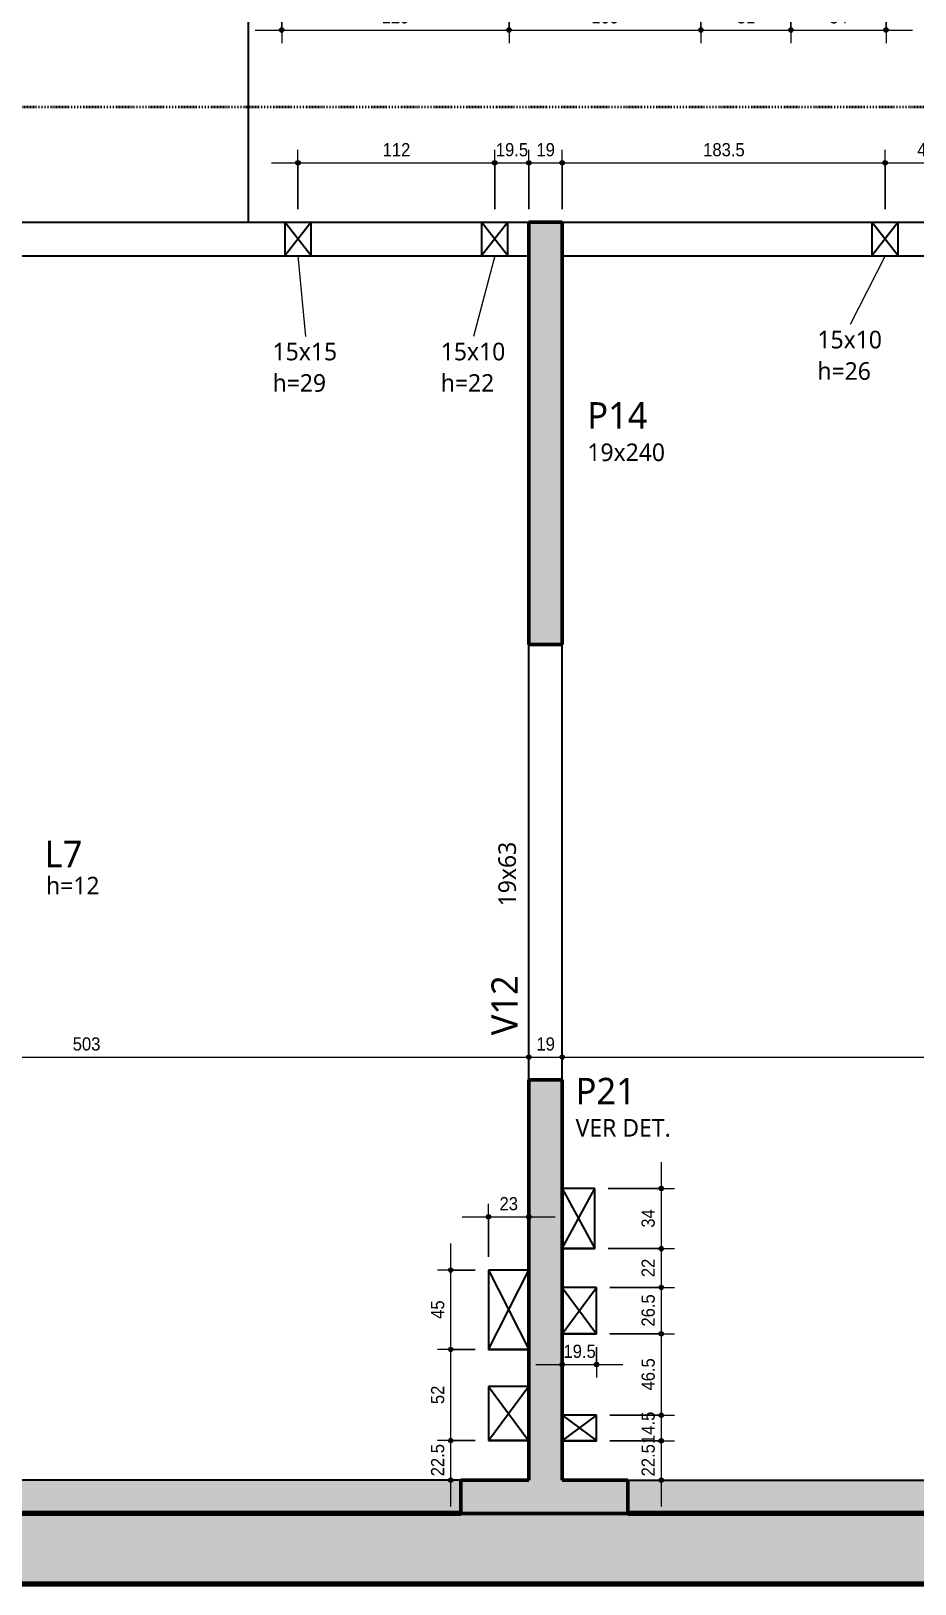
# Model space of a CAD drawing. Header units: centimetres. Extents: x -1984 to 34419, y -3196 to 88064.
# Drawn here: x -1524 to -1021, y -956 to -73 of the extents above; entities that cross this region are included whole.
import ezdxf

# ---------------------------------------------------------------- set-up
doc = ezdxf.new("R2010")
doc.units = ezdxf.units.CM
doc.linetypes.add('Dash dot', pattern=[1.5875, 0.635, -0.47625, 0, -0.47625])
doc.linetypes.add('Traço', pattern=[0.635, 0.3175, -0.3175])
for name, color, linetype, lineweight in [('A-ANNO-DIMS', 7, 'Continuous', 9), ('A-ANNO-DIMS-50', 7, 'Continuous', 9), ('A-DETL-THIN', 7, 'Continuous', 25), ('A-FLOR', 7, 'Continuous', 25), ('A-FLOR-IDEN', 7, 'Continuous', 9), ('A-GENM', 7, 'Continuous', 25), ('A-GENM-HDLN', 7, 'Traço', 18), ('A-GENM-IDEN', 7, 'Continuous', 9), ('S-BEAM', 7, 'Continuous', 25), ('S-BEAM-HDLN', 7, 'Traço', 25), ('S-BEAM-IDEN', 7, 'Continuous', 9), ('S-COLS', 7, 'Continuous', 25), ('S-COLS-IDEN', 7, 'Continuous', 9), ('S-GRID', 7, 'Continuous', 9)]:
    doc.layers.add(name, color=color, linetype=linetype, lineweight=lineweight)
doc.styles.add('Arial_1', font='arial.ttf', dxfattribs={"width": 0.9, "height": 7.5})
doc.styles.add('Gadugi', font='gadugi.ttf', dxfattribs={"height": 15})
doc.styles.add('Gadugi_1', font='gadugi.ttf', dxfattribs={"height": 10})
doc.styles.add('Gadugi_2', font='gadugi.ttf', dxfattribs={"height": 0.2})
doc.dimstyles.new('PED_1_5mm_ESQ', dxfattribs={"dimscale": 30.48, "dimtxt": 7.651945, "dimasz": 0.328084, "dimexe": 0.246063, "dimexo": 0.246063, "dimgap": 0.049213, "dimtad": 1, "dimdec": 1, "dimrnd": 0.5, "dimdsep": 46, "dimtxsty": 'Arial_1', "dimblk1": 'DOTSMALL', "dimblk2": 'DOTSMALL', "dimsah": 1, "dimcen": 0.09, "dimdle": 0.492126, "dimazin": 0, "dimtfac": 1, "dimtdec": 4, "dimtix": 1, "dimtmove": 0, "dimatfit": 3, "dimfxl": 1, "dimtvp": 1, "dimtolj": 1, "dimtzin": 0, "dimarcsym": 2})

# ---------------------------------------------------------------- blocks, each defined once
blk = doc.blocks.new('PED_FURO_RETANGULAR_R04_2020 - 15x15x29-3491205-PL F 001 - FORMA DO 4º PAVIMENTO')
at = {"layer": 'A-GENM-HDLN'}
for p, q in [((-7.5, 9.5), (7.5, -9.5)), ((-7.5, -9.5), (7.5, 9.5)), ((-7.5, -9.5), (-7.5, 9.5)), ((7.5, 9.5), (7.5, -9.5))]:
    blk.add_line(p, q, dxfattribs=at)
blk = doc.blocks.new('PED_FURO_RETANGULAR_R04_2020 - 15x10x22-3621887-PL F 001 - FORMA DO 4º PAVIMENTO')
at = {"layer": 'A-GENM-HDLN'}
for p, q in [((-7.5, 9.5), (7.5, -9.5)), ((-7.5, -9.5), (7.5, 9.5)), ((-7.5, -9.5), (-7.5, 9.5)), ((7.5, 9.5), (7.5, -9.5))]:
    blk.add_line(p, q, dxfattribs=at)
blk = doc.blocks.new('PED_FURO_RETANGULAR_R04_2020 - 15x10x26-3623036-PL F 001 - FORMA DO 4º PAVIMENTO')
at = {"layer": 'A-GENM-HDLN'}
for p, q in [((-7.5, 9.5), (7.5, -9.5)), ((-7.5, -9.5), (7.5, 9.5)), ((-7.5, -9.5), (-7.5, 9.5)), ((7.5, 9.5), (7.5, -9.5))]:
    blk.add_line(p, q, dxfattribs=at)
blk = doc.blocks.new('PED_TAG_PILAR_R04 - PILAR VER DET_-2523782-PL F 001 - FORMA DO 4º PAVIMENTO')
at = {"layer": 'S-COLS-IDEN', "insert": (0.115, -0.633), "char_height": 0.2, "width": 1.37089, "attachment_point": 1, "style": 'Gadugi_2'}
blk.add_mtext('VER DET.', dxfattribs=at)
blk = doc.blocks.new('DIMBLOCK22-PL F 001 - FORMA DO 4º PAVIMENTO')
at = {"layer": 'A-ANNO-DIMS-50'}
h = blk.add_hatch(color=256, dxfattribs=at)
edge = h.paths.add_edge_path(flags=0)
edge.add_arc((-1567.19, -26.88), 1.25, 0, 360)
h = blk.add_hatch(color=256, dxfattribs=at)
edge = h.paths.add_edge_path(flags=0)
edge.add_arc((-1567.19, -181.88), 1.25, 0, 360)
for p, q in [((-1388.86, -26.88), (-1574.69, -26.88)), ((-1567.19, -181.88), (-1567.19, -26.88)), ((-1567.19, -26.88), (-1388.86, -26.88)), ((-1561.46, -181.88), (-1574.69, -181.88)), ((-1567.19, -181.88), (-1561.46, -181.88))]:
    blk.add_line(p, q, dxfattribs=at)
for centre in [(-1567.19, -26.88), (-1567.19, -181.88)]:
    blk.add_circle(centre, 1.25, dxfattribs=at)
at = {"layer": 'A-ANNO-DIMS-50', "color": 0, "insert": (-1578.43, -112.15), "char_height": 7.5, "width": 18.6472, "attachment_point": 1, "rotation": 90, "line_spacing_factor": 0.941778, "style": 'Arial_1'}
blk.add_mtext('155', dxfattribs=at)
blk = doc.blocks.new('_DotSmall')
at = {"color": 0, "linetype": 'ByBlock', "const_width": 0.5}
blk.add_lwpolyline([(-0.0625, 0, 1), (0.0625, 0, 1)], format="xyb", close=True, dxfattribs=at)
blk = doc.blocks.new('DIMBLOCK54-PL F 001 - FORMA DO 4º PAVIMENTO')
at = {"layer": 'A-ANNO-DIMS-50'}
h = blk.add_hatch(color=256, dxfattribs=at)
edge = h.paths.add_edge_path(flags=0)
edge.add_arc((-1743.86, -656.45), 1.25, 0, 360)
h = blk.add_hatch(color=256, dxfattribs=at)
edge = h.paths.add_edge_path(flags=0)
edge.add_arc((-1240.86, -656.45), 1.25, 0, 360)
for p, q in [((-1240.86, -429.38), (-1240.86, -663.95)), ((-1240.86, -656.45), (-1240.86, -429.38)), ((-1743.86, -662.18), (-1743.86, -648.95)), ((-1743.86, -656.45), (-1240.86, -656.45)), ((-1743.86, -656.45), (-1743.86, -662.18))]:
    blk.add_line(p, q, dxfattribs=at)
for centre in [(-1743.86, -656.45), (-1240.86, -656.45)]:
    blk.add_circle(centre, 1.25, dxfattribs=at)
at = {"layer": 'A-ANNO-DIMS-50', "color": 0, "insert": (-1500.13, -645.21), "char_height": 7.5, "width": 18.6472, "attachment_point": 1, "line_spacing_factor": 0.941778, "style": 'Arial_1'}
blk.add_mtext('503', dxfattribs=at)
blk = doc.blocks.new('DIMBLOCK55-PL F 001 - FORMA DO 4º PAVIMENTO')
at = {"layer": 'A-ANNO-DIMS-50'}
h = blk.add_hatch(color=256, dxfattribs=at)
edge = h.paths.add_edge_path(flags=0)
edge.add_arc((-1240.86, -656.45), 1.25, 0, 360)
h = blk.add_hatch(color=256, dxfattribs=at)
edge = h.paths.add_edge_path(flags=0)
edge.add_arc((-1221.86, -656.45), 1.25, 0, 360)
for p, q in [((-1240.86, -429.38), (-1240.86, -663.95)), ((-1240.86, -656.45), (-1240.86, -429.38)), ((-1221.86, -429.38), (-1221.86, -663.95)), ((-1221.86, -656.45), (-1221.86, -429.38)), ((-1240.86, -656.45), (-1221.86, -656.45))]:
    blk.add_line(p, q, dxfattribs=at)
for centre in [(-1240.86, -656.45), (-1221.86, -656.45)]:
    blk.add_circle(centre, 1.25, dxfattribs=at)
at = {"layer": 'A-ANNO-DIMS-50', "color": 0, "insert": (-1236.54, -645.21), "char_height": 7.5, "width": 12.4315, "attachment_point": 1, "line_spacing_factor": 0.941778, "style": 'Arial_1'}
blk.add_mtext('19', dxfattribs=at)
blk = doc.blocks.new('DIMBLOCK56-PL F 001 - FORMA DO 4º PAVIMENTO')
at = {"layer": 'A-ANNO-DIMS-50'}
h = blk.add_hatch(color=256, dxfattribs=at)
edge = h.paths.add_edge_path(flags=0)
edge.add_arc((-1221.86, -656.45), 1.25, 0, 360)
h = blk.add_hatch(color=256, dxfattribs=at)
edge = h.paths.add_edge_path(flags=0)
edge.add_arc((-522.86, -656.45), 1.25, 0, 360)
for p, q in [((-1221.86, -429.38), (-1221.86, -663.95)), ((-1221.86, -656.45), (-1221.86, -429.38)), ((-522.86, -662.18), (-522.86, -648.95)), ((-1221.86, -656.45), (-522.86, -656.45)), ((-522.86, -656.45), (-522.86, -662.18))]:
    blk.add_line(p, q, dxfattribs=at)
for centre in [(-1221.86, -656.45), (-522.86, -656.45)]:
    blk.add_circle(centre, 1.25, dxfattribs=at)
at = {"layer": 'A-ANNO-DIMS-50', "color": 0, "insert": (-880.13, -645.21), "char_height": 7.5, "width": 18.6472, "attachment_point": 1, "line_spacing_factor": 0.941778, "style": 'Arial_1'}
blk.add_mtext('699', dxfattribs=at)
blk = doc.blocks.new('DIMBLOCK199-PL F 001 - FORMA DO 4º PAVIMENTO')
at = {"layer": 'A-ANNO-DIMS-50'}
h = blk.add_hatch(color=256, dxfattribs=at)
edge = h.paths.add_edge_path(flags=0)
edge.add_arc((-1165.58, -731.16), 1.25, 0, 360)
h = blk.add_hatch(color=256, dxfattribs=at)
edge = h.paths.add_edge_path(flags=0)
edge.add_arc((-1165.58, -765.34), 1.25, 0, 360)
for p, q in [((-1165.58, -716.16), (-1165.58, -765.34)), ((-1195.86, -731.16), (-1158.08, -731.16)), ((-1165.58, -731.16), (-1195.86, -731.16)), ((-1195.86, -765.34), (-1158.08, -765.34)), ((-1165.58, -765.34), (-1195.86, -765.34))]:
    blk.add_line(p, q, dxfattribs=at)
for centre in [(-1165.58, -731.16), (-1165.58, -765.34)]:
    blk.add_circle(centre, 1.25, dxfattribs=at)
at = {"layer": 'A-ANNO-DIMS-50', "color": 0, "insert": (-1176.82, -753.43), "char_height": 7.5, "width": 12.4315, "attachment_point": 1, "rotation": 90, "line_spacing_factor": 0.941778, "style": 'Arial_1'}
blk.add_mtext('34', dxfattribs=at)
blk = doc.blocks.new('DIMBLOCK200-PL F 001 - FORMA DO 4º PAVIMENTO')
at = {"layer": 'A-ANNO-DIMS-50'}
h = blk.add_hatch(color=256, dxfattribs=at)
edge = h.paths.add_edge_path(flags=0)
edge.add_arc((-1165.58, -765.34), 1.25, 0, 360)
h = blk.add_hatch(color=256, dxfattribs=at)
edge = h.paths.add_edge_path(flags=0)
edge.add_arc((-1165.58, -787.37), 1.25, 0, 360)
for p, q in [((-1195.86, -765.34), (-1158.08, -765.34)), ((-1165.58, -765.34), (-1195.86, -765.34)), ((-1165.58, -765.34), (-1165.58, -787.37)), ((-1194.86, -787.37), (-1158.08, -787.37)), ((-1165.58, -787.37), (-1194.86, -787.37))]:
    blk.add_line(p, q, dxfattribs=at)
for centre in [(-1165.58, -765.34), (-1165.58, -787.37)]:
    blk.add_circle(centre, 1.25, dxfattribs=at)
at = {"layer": 'A-ANNO-DIMS-50', "color": 0, "insert": (-1176.82, -781.54), "char_height": 7.5, "width": 12.4315, "attachment_point": 1, "rotation": 90, "line_spacing_factor": 0.941778, "style": 'Arial_1'}
blk.add_mtext('22', dxfattribs=at)
blk = doc.blocks.new('DIMBLOCK201-PL F 001 - FORMA DO 4º PAVIMENTO')
at = {"layer": 'A-ANNO-DIMS-50'}
h = blk.add_hatch(color=256, dxfattribs=at)
edge = h.paths.add_edge_path(flags=0)
edge.add_arc((-1165.58, -787.37), 1.25, 0, 360)
h = blk.add_hatch(color=256, dxfattribs=at)
edge = h.paths.add_edge_path(flags=0)
edge.add_arc((-1165.58, -813.78), 1.25, 0, 360)
for p, q in [((-1194.86, -787.37), (-1158.08, -787.37)), ((-1165.58, -787.37), (-1194.86, -787.37)), ((-1165.58, -787.37), (-1165.58, -813.78)), ((-1194.86, -813.78), (-1158.08, -813.78)), ((-1165.58, -813.78), (-1194.86, -813.78))]:
    blk.add_line(p, q, dxfattribs=at)
for centre in [(-1165.58, -787.37), (-1165.58, -813.78)]:
    blk.add_circle(centre, 1.25, dxfattribs=at)
at = {"layer": 'A-ANNO-DIMS-50', "color": 0, "insert": (-1176.82, -809.64), "char_height": 7.5, "width": 21.7551, "attachment_point": 1, "rotation": 90, "line_spacing_factor": 0.941778, "style": 'Arial_1'}
blk.add_mtext('26.5', dxfattribs=at)
blk = doc.blocks.new('DIMBLOCK202-PL F 001 - FORMA DO 4º PAVIMENTO')
at = {"layer": 'A-ANNO-DIMS-50'}
h = blk.add_hatch(color=256, dxfattribs=at)
edge = h.paths.add_edge_path(flags=0)
edge.add_arc((-1165.58, -813.78), 1.25, 0, 360)
h = blk.add_hatch(color=256, dxfattribs=at)
edge = h.paths.add_edge_path(flags=0)
edge.add_arc((-1165.58, -860.06), 1.25, 0, 360)
for p, q in [((-1194.86, -813.78), (-1158.08, -813.78)), ((-1165.58, -813.78), (-1194.86, -813.78)), ((-1165.58, -813.78), (-1165.58, -860.06)), ((-1194.86, -860.06), (-1158.08, -860.06)), ((-1165.58, -860.06), (-1194.86, -860.06))]:
    blk.add_line(p, q, dxfattribs=at)
for centre in [(-1165.58, -813.78), (-1165.58, -860.06)]:
    blk.add_circle(centre, 1.25, dxfattribs=at)
at = {"layer": 'A-ANNO-DIMS-50', "color": 0, "insert": (-1176.82, -845.99), "char_height": 7.5, "width": 21.7551, "attachment_point": 1, "rotation": 90, "line_spacing_factor": 0.941778, "style": 'Arial_1'}
blk.add_mtext('46.5', dxfattribs=at)
blk = doc.blocks.new('DIMBLOCK203-PL F 001 - FORMA DO 4º PAVIMENTO')
at = {"layer": 'A-ANNO-DIMS-50'}
h = blk.add_hatch(color=256, dxfattribs=at)
edge = h.paths.add_edge_path(flags=0)
edge.add_arc((-1165.58, -860.06), 1.25, 0, 360)
h = blk.add_hatch(color=256, dxfattribs=at)
edge = h.paths.add_edge_path(flags=0)
edge.add_arc((-1165.58, -874.58), 1.25, 0, 360)
for p, q in [((-1194.86, -860.06), (-1158.08, -860.06)), ((-1165.58, -860.06), (-1194.86, -860.06)), ((-1165.58, -860.06), (-1165.58, -874.58)), ((-1194.86, -874.58), (-1158.08, -874.58)), ((-1165.58, -874.58), (-1194.86, -874.58))]:
    blk.add_line(p, q, dxfattribs=at)
for centre in [(-1165.58, -860.06), (-1165.58, -874.58)]:
    blk.add_circle(centre, 1.25, dxfattribs=at)
at = {"layer": 'A-ANNO-DIMS-50', "color": 0, "insert": (-1176.82, -876.38), "char_height": 7.5, "width": 21.7551, "attachment_point": 1, "rotation": 90, "line_spacing_factor": 0.941778, "style": 'Arial_1'}
blk.add_mtext('14.5', dxfattribs=at)
blk = doc.blocks.new('DIMBLOCK204-PL F 001 - FORMA DO 4º PAVIMENTO')
at = {"layer": 'A-ANNO-DIMS-50'}
h = blk.add_hatch(color=256, dxfattribs=at)
edge = h.paths.add_edge_path(flags=0)
edge.add_arc((-1165.58, -874.58), 1.25, 0, 360)
h = blk.add_hatch(color=256, dxfattribs=at)
edge = h.paths.add_edge_path(flags=0)
edge.add_arc((-1165.58, -896.95), 1.25, 0, 360)
for p, q in [((-1194.86, -874.58), (-1158.08, -874.58)), ((-1165.58, -874.58), (-1194.86, -874.58)), ((-1165.58, -874.58), (-1165.58, -911.95)), ((-1177.11, -896.95), (-1158.08, -896.95)), ((-1165.58, -896.95), (-1177.11, -896.95))]:
    blk.add_line(p, q, dxfattribs=at)
for centre in [(-1165.58, -874.58), (-1165.58, -896.95)]:
    blk.add_circle(centre, 1.25, dxfattribs=at)
at = {"layer": 'A-ANNO-DIMS-50', "color": 0, "insert": (-1176.82, -894.83), "char_height": 7.5, "width": 21.7551, "attachment_point": 1, "rotation": 90, "line_spacing_factor": 0.941778, "style": 'Arial_1'}
blk.add_mtext('22.5', dxfattribs=at)
blk = doc.blocks.new('DIMBLOCK205-PL F 001 - FORMA DO 4º PAVIMENTO')
at = {"layer": 'A-ANNO-DIMS-50'}
h = blk.add_hatch(color=256, dxfattribs=at)
edge = h.paths.add_edge_path(flags=0)
edge.add_arc((-1221.86, -831.18), 1.25, 0, 360)
h = blk.add_hatch(color=256, dxfattribs=at)
edge = h.paths.add_edge_path(flags=0)
edge.add_arc((-1202.36, -831.18), 1.25, 0, 360)
for p, q in [((-1221.86, -836.91), (-1221.86, -823.68)), ((-1202.36, -821.28), (-1202.36, -838.68)), ((-1202.36, -831.18), (-1202.36, -821.28)), ((-1236.86, -831.18), (-1187.36, -831.18)), ((-1221.86, -831.18), (-1221.86, -836.91))]:
    blk.add_line(p, q, dxfattribs=at)
for centre in [(-1221.86, -831.18), (-1202.36, -831.18)]:
    blk.add_circle(centre, 1.25, dxfattribs=at)
at = {"layer": 'A-ANNO-DIMS-50', "color": 0, "insert": (-1221.18, -819.94), "char_height": 7.5, "width": 21.7551, "attachment_point": 1, "line_spacing_factor": 0.941778, "style": 'Arial_1'}
blk.add_mtext('19.5', dxfattribs=at)
blk = doc.blocks.new('DIMBLOCK206-PL F 001 - FORMA DO 4º PAVIMENTO')
at = {"layer": 'A-ANNO-DIMS-50'}
h = blk.add_hatch(color=256, dxfattribs=at)
edge = h.paths.add_edge_path(flags=0)
edge.add_arc((-1285.26, -874.44), 1.25, 0, 360)
h = blk.add_hatch(color=256, dxfattribs=at)
edge = h.paths.add_edge_path(flags=0)
edge.add_arc((-1285.26, -896.95), 1.25, 0, 360)
for p, q in [((-1271.36, -874.44), (-1292.76, -874.44)), ((-1285.26, -911.95), (-1285.26, -874.44)), ((-1285.26, -874.44), (-1271.36, -874.44)), ((-1287.11, -896.95), (-1277.76, -896.95)), ((-1285.26, -896.95), (-1287.11, -896.95))]:
    blk.add_line(p, q, dxfattribs=at)
for centre in [(-1285.26, -874.44), (-1285.26, -896.95)]:
    blk.add_circle(centre, 1.25, dxfattribs=at)
at = {"layer": 'A-ANNO-DIMS-50', "color": 0, "insert": (-1296.49, -894.76), "char_height": 7.5, "width": 21.7551, "attachment_point": 1, "rotation": 90, "line_spacing_factor": 0.941778, "style": 'Arial_1'}
blk.add_mtext('22.5', dxfattribs=at)
blk = doc.blocks.new('DIMBLOCK207-PL F 001 - FORMA DO 4º PAVIMENTO')
at = {"layer": 'A-ANNO-DIMS-50'}
h = blk.add_hatch(color=256, dxfattribs=at)
edge = h.paths.add_edge_path(flags=0)
edge.add_arc((-1285.26, -822.64), 1.25, 0, 360)
h = blk.add_hatch(color=256, dxfattribs=at)
edge = h.paths.add_edge_path(flags=0)
edge.add_arc((-1285.26, -874.44), 1.25, 0, 360)
for p, q in [((-1271.36, -822.64), (-1292.76, -822.64)), ((-1285.26, -874.44), (-1285.26, -822.64)), ((-1285.26, -822.64), (-1271.36, -822.64)), ((-1271.36, -874.44), (-1292.76, -874.44)), ((-1285.26, -874.44), (-1271.36, -874.44))]:
    blk.add_line(p, q, dxfattribs=at)
for centre in [(-1285.26, -822.64), (-1285.26, -874.44)]:
    blk.add_circle(centre, 1.25, dxfattribs=at)
at = {"layer": 'A-ANNO-DIMS-50', "color": 0, "insert": (-1296.49, -853.72), "char_height": 7.5, "width": 12.4315, "attachment_point": 1, "rotation": 90, "line_spacing_factor": 0.941778, "style": 'Arial_1'}
blk.add_mtext('52', dxfattribs=at)
blk = doc.blocks.new('DIMBLOCK208-PL F 001 - FORMA DO 4º PAVIMENTO')
at = {"layer": 'A-ANNO-DIMS-50'}
h = blk.add_hatch(color=256, dxfattribs=at)
edge = h.paths.add_edge_path(flags=0)
edge.add_arc((-1285.26, -777.5), 1.25, 0, 360)
h = blk.add_hatch(color=256, dxfattribs=at)
edge = h.paths.add_edge_path(flags=0)
edge.add_arc((-1285.26, -822.64), 1.25, 0, 360)
for p, q in [((-1285.26, -822.64), (-1285.26, -762.5)), ((-1271.36, -777.5), (-1292.76, -777.5)), ((-1285.26, -777.5), (-1271.36, -777.5)), ((-1271.36, -822.64), (-1292.76, -822.64)), ((-1285.26, -822.64), (-1271.36, -822.64))]:
    blk.add_line(p, q, dxfattribs=at)
for centre in [(-1285.26, -777.5), (-1285.26, -822.64)]:
    blk.add_circle(centre, 1.25, dxfattribs=at)
at = {"layer": 'A-ANNO-DIMS-50', "color": 0, "insert": (-1296.49, -805.25), "char_height": 7.5, "width": 12.4315, "attachment_point": 1, "rotation": 90, "line_spacing_factor": 0.941778, "style": 'Arial_1'}
blk.add_mtext('45', dxfattribs=at)
blk = doc.blocks.new('DIMBLOCK209-PL F 001 - FORMA DO 4º PAVIMENTO')
at = {"layer": 'A-ANNO-DIMS-50'}
h = blk.add_hatch(color=256, dxfattribs=at)
edge = h.paths.add_edge_path(flags=0)
edge.add_arc((-1263.86, -747.27), 1.25, 0, 360)
h = blk.add_hatch(color=256, dxfattribs=at)
edge = h.paths.add_edge_path(flags=0)
edge.add_arc((-1240.86, -747.27), 1.25, 0, 360)
for p, q in [((-1263.86, -770), (-1263.86, -739.77)), ((-1240.86, -753), (-1240.86, -739.77)), ((-1278.86, -747.27), (-1225.86, -747.27)), ((-1263.86, -747.27), (-1263.86, -770)), ((-1240.86, -747.27), (-1240.86, -753))]:
    blk.add_line(p, q, dxfattribs=at)
for centre in [(-1263.86, -747.27), (-1240.86, -747.27)]:
    blk.add_circle(centre, 1.25, dxfattribs=at)
at = {"layer": 'A-ANNO-DIMS-50', "color": 0, "insert": (-1257.54, -736.03), "char_height": 7.5, "width": 12.4315, "attachment_point": 1, "line_spacing_factor": 0.941778, "style": 'Arial_1'}
blk.add_mtext('23', dxfattribs=at)
blk = doc.blocks.new('DIMBLOCK223-PL F 001 - FORMA DO 4º PAVIMENTO')
at = {"layer": 'A-ANNO-DIMS-50'}
h = blk.add_hatch(color=256, dxfattribs=at)
edge = h.paths.add_edge_path(flags=0)
edge.add_arc((-1381.36, -72.55), 1.25, 0, 360)
h = blk.add_hatch(color=256, dxfattribs=at)
edge = h.paths.add_edge_path(flags=0)
edge.add_arc((-1252.14, -72.55), 1.25, 0, 360)
for p, q in [((-1381.36, -34.38), (-1381.36, -80.05)), ((-1381.36, -72.55), (-1381.36, -34.38)), ((-1252.14, -34.38), (-1252.14, -80.05)), ((-1252.14, -72.55), (-1252.14, -34.38)), ((-1396.36, -72.55), (-1252.14, -72.55))]:
    blk.add_line(p, q, dxfattribs=at)
for centre in [(-1381.36, -72.55), (-1252.14, -72.55)]:
    blk.add_circle(centre, 1.25, dxfattribs=at)
at = {"layer": 'A-ANNO-DIMS-50', "color": 0, "insert": (-1324.52, -61.31), "char_height": 7.5, "width": 18.6472, "attachment_point": 1, "line_spacing_factor": 0.941778, "style": 'Arial_1'}
blk.add_mtext('129', dxfattribs=at)
blk = doc.blocks.new('DIMBLOCK224-PL F 001 - FORMA DO 4º PAVIMENTO')
at = {"layer": 'A-ANNO-DIMS-50'}
h = blk.add_hatch(color=256, dxfattribs=at)
edge = h.paths.add_edge_path(flags=0)
edge.add_arc((-1252.14, -72.55), 1.25, 0, 360)
h = blk.add_hatch(color=256, dxfattribs=at)
edge = h.paths.add_edge_path(flags=0)
edge.add_arc((-1143.05, -72.55), 1.25, 0, 360)
for p, q in [((-1252.14, -34.38), (-1252.14, -80.05)), ((-1252.14, -72.55), (-1252.14, -34.38)), ((-1143.05, -34.38), (-1143.05, -80.05)), ((-1143.05, -72.55), (-1143.05, -34.38)), ((-1252.14, -72.55), (-1143.05, -72.55))]:
    blk.add_line(p, q, dxfattribs=at)
for centre in [(-1252.14, -72.55), (-1143.05, -72.55)]:
    blk.add_circle(centre, 1.25, dxfattribs=at)
at = {"layer": 'A-ANNO-DIMS-50', "color": 0, "insert": (-1205.36, -61.31), "char_height": 7.5, "width": 18.6472, "attachment_point": 1, "line_spacing_factor": 0.941778, "style": 'Arial_1'}
blk.add_mtext('109', dxfattribs=at)
blk = doc.blocks.new('DIMBLOCK225-PL F 001 - FORMA DO 4º PAVIMENTO')
at = {"layer": 'A-ANNO-DIMS-50'}
h = blk.add_hatch(color=256, dxfattribs=at)
edge = h.paths.add_edge_path(flags=0)
edge.add_arc((-1143.05, -72.55), 1.25, 0, 360)
h = blk.add_hatch(color=256, dxfattribs=at)
edge = h.paths.add_edge_path(flags=0)
edge.add_arc((-1091.91, -72.55), 1.25, 0, 360)
for p, q in [((-1143.05, -34.38), (-1143.05, -80.05)), ((-1143.05, -72.55), (-1143.05, -34.38)), ((-1091.91, -34.38), (-1091.91, -80.05)), ((-1091.91, -72.55), (-1091.91, -34.38)), ((-1143.05, -72.55), (-1091.91, -72.55))]:
    blk.add_line(p, q, dxfattribs=at)
for centre in [(-1143.05, -72.55), (-1091.91, -72.55)]:
    blk.add_circle(centre, 1.25, dxfattribs=at)
at = {"layer": 'A-ANNO-DIMS-50', "color": 0, "insert": (-1122.66, -61.31), "char_height": 7.5, "width": 12.4315, "attachment_point": 1, "line_spacing_factor": 0.941778, "style": 'Arial_1'}
blk.add_mtext('51', dxfattribs=at)
blk = doc.blocks.new('DIMBLOCK226-PL F 001 - FORMA DO 4º PAVIMENTO')
at = {"layer": 'A-ANNO-DIMS-50'}
h = blk.add_hatch(color=256, dxfattribs=at)
edge = h.paths.add_edge_path(flags=0)
edge.add_arc((-1091.91, -72.55), 1.25, 0, 360)
h = blk.add_hatch(color=256, dxfattribs=at)
edge = h.paths.add_edge_path(flags=0)
edge.add_arc((-1037.86, -72.55), 1.25, 0, 360)
for p, q in [((-1091.91, -34.38), (-1091.91, -80.05)), ((-1091.91, -72.55), (-1091.91, -34.38)), ((-1037.86, -34.38), (-1037.86, -80.05)), ((-1037.86, -72.55), (-1037.86, -34.38)), ((-1091.91, -72.55), (-1022.86, -72.55))]:
    blk.add_line(p, q, dxfattribs=at)
for centre in [(-1091.91, -72.55), (-1037.86, -72.55)]:
    blk.add_circle(centre, 1.25, dxfattribs=at)
at = {"layer": 'A-ANNO-DIMS-50', "color": 0, "insert": (-1070.07, -61.31), "char_height": 7.5, "width": 12.4315, "attachment_point": 1, "line_spacing_factor": 0.941778, "style": 'Arial_1'}
blk.add_mtext('54', dxfattribs=at)
blk = doc.blocks.new('DIMBLOCK249-PL F 001 - FORMA DO 4º PAVIMENTO')
at = {"layer": 'A-ANNO-DIMS-50'}
h = blk.add_hatch(color=256, dxfattribs=at)
edge = h.paths.add_edge_path(flags=0)
edge.add_arc((-1372.09, -148.08), 1.25, 0, 360)
h = blk.add_hatch(color=256, dxfattribs=at)
edge = h.paths.add_edge_path(flags=0)
edge.add_arc((-1260.29, -148.08), 1.25, 0, 360)
for p, q in [((-1372.09, -174.38), (-1372.09, -140.58)), ((-1260.29, -174.38), (-1260.29, -140.58)), ((-1387.09, -148.08), (-1260.29, -148.08)), ((-1372.09, -148.08), (-1372.09, -174.38)), ((-1260.29, -148.08), (-1260.29, -174.38))]:
    blk.add_line(p, q, dxfattribs=at)
for centre in [(-1372.09, -148.08), (-1260.29, -148.08)]:
    blk.add_circle(centre, 1.25, dxfattribs=at)
at = {"layer": 'A-ANNO-DIMS-50', "color": 0, "insert": (-1323.96, -136.85), "char_height": 7.5, "width": 18.6472, "attachment_point": 1, "line_spacing_factor": 0.941778, "style": 'Arial_1'}
blk.add_mtext('112', dxfattribs=at)
blk = doc.blocks.new('DIMBLOCK250-PL F 001 - FORMA DO 4º PAVIMENTO')
at = {"layer": 'A-ANNO-DIMS-50'}
h = blk.add_hatch(color=256, dxfattribs=at)
edge = h.paths.add_edge_path(flags=0)
edge.add_arc((-1260.29, -148.08), 1.25, 0, 360)
h = blk.add_hatch(color=256, dxfattribs=at)
edge = h.paths.add_edge_path(flags=0)
edge.add_arc((-1240.86, -148.08), 1.25, 0, 360)
for p, q in [((-1260.29, -174.38), (-1260.29, -140.58)), ((-1240.86, -174.38), (-1240.86, -140.58)), ((-1260.29, -148.08), (-1240.86, -148.08)), ((-1260.29, -148.08), (-1260.29, -174.38)), ((-1240.86, -148.08), (-1240.86, -174.38))]:
    blk.add_line(p, q, dxfattribs=at)
for centre in [(-1260.29, -148.08), (-1240.86, -148.08)]:
    blk.add_circle(centre, 1.25, dxfattribs=at)
at = {"layer": 'A-ANNO-DIMS-50', "color": 0, "insert": (-1259.64, -136.85), "char_height": 7.5, "width": 21.7551, "attachment_point": 1, "line_spacing_factor": 0.941778, "style": 'Arial_1'}
blk.add_mtext('19.5', dxfattribs=at)
blk = doc.blocks.new('DIMBLOCK251-PL F 001 - FORMA DO 4º PAVIMENTO')
at = {"layer": 'A-ANNO-DIMS-50'}
h = blk.add_hatch(color=256, dxfattribs=at)
edge = h.paths.add_edge_path(flags=0)
edge.add_arc((-1240.86, -148.08), 1.25, 0, 360)
h = blk.add_hatch(color=256, dxfattribs=at)
edge = h.paths.add_edge_path(flags=0)
edge.add_arc((-1221.86, -148.08), 1.25, 0, 360)
for p, q in [((-1240.86, -174.38), (-1240.86, -140.58)), ((-1221.86, -174.38), (-1221.86, -140.58)), ((-1240.86, -148.08), (-1221.86, -148.08)), ((-1240.86, -148.08), (-1240.86, -174.38)), ((-1221.86, -148.08), (-1221.86, -174.38))]:
    blk.add_line(p, q, dxfattribs=at)
for centre in [(-1240.86, -148.08), (-1221.86, -148.08)]:
    blk.add_circle(centre, 1.25, dxfattribs=at)
at = {"layer": 'A-ANNO-DIMS-50', "color": 0, "insert": (-1236.54, -136.85), "char_height": 7.5, "width": 12.4315, "attachment_point": 1, "line_spacing_factor": 0.941778, "style": 'Arial_1'}
blk.add_mtext('19', dxfattribs=at)
blk = doc.blocks.new('DIMBLOCK252-PL F 001 - FORMA DO 4º PAVIMENTO')
at = {"layer": 'A-ANNO-DIMS-50'}
h = blk.add_hatch(color=256, dxfattribs=at)
edge = h.paths.add_edge_path(flags=0)
edge.add_arc((-1221.86, -148.08), 1.25, 0, 360)
h = blk.add_hatch(color=256, dxfattribs=at)
edge = h.paths.add_edge_path(flags=0)
edge.add_arc((-1038.38, -148.08), 1.25, 0, 360)
for p, q in [((-1221.86, -174.38), (-1221.86, -140.58)), ((-1038.38, -174.38), (-1038.38, -140.58)), ((-1221.86, -148.08), (-1038.38, -148.08)), ((-1221.86, -148.08), (-1221.86, -174.38)), ((-1038.38, -148.08), (-1038.38, -174.38))]:
    blk.add_line(p, q, dxfattribs=at)
for centre in [(-1221.86, -148.08), (-1038.38, -148.08)]:
    blk.add_circle(centre, 1.25, dxfattribs=at)
at = {"layer": 'A-ANNO-DIMS-50', "color": 0, "insert": (-1141.78, -136.85), "char_height": 7.5, "width": 27.9708, "attachment_point": 1, "line_spacing_factor": 0.941778, "style": 'Arial_1'}
blk.add_mtext('183.5', dxfattribs=at)
blk = doc.blocks.new('DIMBLOCK253-PL F 001 - FORMA DO 4º PAVIMENTO')
at = {"layer": 'A-ANNO-DIMS-50'}
h = blk.add_hatch(color=256, dxfattribs=at)
edge = h.paths.add_edge_path(flags=0)
edge.add_arc((-1038.38, -148.08), 1.25, 0, 360)
h = blk.add_hatch(color=256, dxfattribs=at)
edge = h.paths.add_edge_path(flags=0)
edge.add_arc((-991.45, -148.08), 1.25, 0, 360)
for p, q in [((-1038.38, -174.38), (-1038.38, -140.58)), ((-991.45, -174.38), (-991.45, -140.58)), ((-1038.38, -148.08), (-991.45, -148.08)), ((-1038.38, -148.08), (-1038.38, -174.38)), ((-991.45, -148.08), (-991.45, -174.38))]:
    blk.add_line(p, q, dxfattribs=at)
for centre in [(-1038.38, -148.08), (-991.45, -148.08)]:
    blk.add_circle(centre, 1.25, dxfattribs=at)
at = {"layer": 'A-ANNO-DIMS-50', "color": 0, "insert": (-1020.1, -136.85), "char_height": 7.5, "width": 12.4315, "attachment_point": 1, "line_spacing_factor": 0.941778, "style": 'Arial_1'}
blk.add_mtext('47', dxfattribs=at)

msp = doc.modelspace()

# ---------------------------------------------------------------- hatches: boundary and pattern name
at = {"layer": 'S-BEAM', "true_color": 0xccffcc}
for points in [[(-1719.36, -915.95), (-1279.61, -915.95), (-1279.61, -896.95), (-1743.86, -896.95), (-1743.86, -915.95)], [(-561.59, -915.95), (-561.59, -896.95), (-1184.61, -896.95), (-1184.61, -915.95), (-893.66, -915.95)]]:
    msp.add_hatch(color=254, dxfattribs=at).paths.add_polyline_path(points, flags=0)
at = {"layer": 'S-BEAM', "true_color": 0xffffcc}
msp.add_hatch(color=7, dxfattribs=at).paths.add_polyline_path([(950.15, -955.95), (950.15, -915.95), (-1719.36, -915.95), (-1719.36, -955.95), (586.97, -955.95)], flags=0)
at = {"layer": 'S-COLS', "true_color": 0x808080}
for points in [[(-1221.86, -421.88), (-1221.86, -181.88), (-1240.86, -181.88), (-1240.86, -421.88)], [(-1184.61, -915.95), (-1184.61, -896.95), (-1221.86, -896.95), (-1221.86, -669.38), (-1240.86, -669.38), (-1240.86, -896.95), (-1279.61, -896.95), (-1279.61, -915.95)]]:
    msp.add_hatch(color=8, dxfattribs=at).paths.add_polyline_path(points, flags=0)

# ---------------------------------------------------------------- linework, layer by layer
at = {"layer": 'A-DETL-THIN'}
for p, q in [((-1364.59, -181.88), (-1379.59, -200.88)), ((-1364.59, -200.88), (-1379.59, -181.88)), ((-1252.79, -181.88), (-1267.79, -200.88)), ((-1252.79, -200.88), (-1267.79, -181.88)), ((-1030.88, -181.88), (-1045.88, -200.88)), ((-1030.88, -200.88), (-1045.88, -181.88)), ((-1221.86, -731.16), (-1203.36, -765.34)), ((-1221.86, -765.34), (-1203.36, -731.16)), ((-1203.36, -765.34), (-1221.86, -765.34)), ((-1263.86, -777.5), (-1240.86, -822.64)), ((-1263.86, -822.64), (-1240.86, -777.5)), ((-1221.86, -787.37), (-1202.36, -813.78)), ((-1221.86, -813.78), (-1202.36, -787.37)), ((-1202.36, -813.78), (-1221.86, -813.78)), ((-1240.86, -822.64), (-1263.86, -822.64)), ((-1263.86, -843.63), (-1241.11, -874.44)), ((-1263.86, -874.44), (-1241.11, -843.63)), ((-1221.86, -860.06), (-1202.21, -874.58)), ((-1221.86, -874.58), (-1202.21, -860.06)), ((-1241.11, -874.44), (-1263.86, -874.44)), ((-1202.21, -874.58), (-1221.86, -874.58))]:
    msp.add_line(p, q, dxfattribs=at)
at = {"layer": 'A-FLOR'}
for p, q in [((-1400.36, -26.88), (-1400.36, -181.88)), ((-1203.36, -731.16), (-1221.86, -731.16)), ((-1203.36, -765.34), (-1203.36, -731.16)), ((-1221.86, -765.34), (-1203.36, -765.34)), ((-1240.86, -777.5), (-1263.86, -777.5)), ((-1263.86, -777.5), (-1263.86, -822.64)), ((-1202.36, -787.37), (-1221.86, -787.37)), ((-1202.36, -813.78), (-1202.36, -787.37)), ((-1221.86, -813.78), (-1202.36, -813.78)), ((-1263.86, -822.64), (-1240.86, -822.64)), ((-1240.86, -843.63), (-1263.86, -843.63)), ((-1263.86, -843.63), (-1263.86, -874.44)), ((-1202.36, -860.06), (-1221.86, -860.06)), ((-1202.36, -874.58), (-1202.36, -860.06)), ((-1263.86, -874.44), (-1240.86, -874.44)), ((-1221.86, -874.58), (-1202.36, -874.58))]:
    msp.add_line(p, q, dxfattribs=at)
at = {"layer": 'A-GENM-IDEN'}
for p, q in [((-1372.09, -200.88), (-1367.84, -246.78)), ((-1260.29, -200.88), (-1272.25, -246.78)), ((-1038.38, -200.88), (-1058.16, -240))]:
    msp.add_line(p, q, dxfattribs=at)
at = {"layer": 'S-BEAM'}
for p, q in [((-1743.86, -181.88), (-1240.86, -181.88)), ((-1221.86, -181.88), (-522.86, -181.88)), ((-1743.86, -200.88), (-1240.86, -200.88)), ((-1221.86, -200.88), (-522.86, -200.88)), ((-1240.86, -669.38), (-1240.86, -421.88)), ((-1221.86, -669.38), (-1221.86, -421.88)), ((-1279.61, -896.95), (-1743.86, -896.95)), ((-1184.61, -896.95), (-561.59, -896.95))]:
    msp.add_line(p, q, dxfattribs=at)
at = {"layer": 'S-BEAM', "color": 190, "lineweight": 70, "true_color": 0x8000ff}
msp.add_line((-1719.36, -955.95), (950.15, -955.95), dxfattribs=at)
at = {"layer": 'S-BEAM-HDLN', "linetype": 'Continuous'}
for p, q in [((-1379.59, -181.88), (-1379.59, -200.88)), ((-1364.59, -200.88), (-1364.59, -181.88)), ((-1267.79, -181.88), (-1267.79, -200.88)), ((-1252.79, -200.88), (-1252.79, -181.88)), ((-1045.88, -181.88), (-1045.88, -200.88)), ((-1030.88, -200.88), (-1030.88, -181.88))]:
    msp.add_line(p, q, dxfattribs=at)
at = {"layer": 'S-BEAM-HDLN', "color": 190, "linetype": 'Continuous', "lineweight": 70, "true_color": 0x8000ff}
for p, q in [((-1279.61, -915.95), (-1719.36, -915.95)), ((-561.6, -915.95), (-1184.61, -915.95))]:
    msp.add_line(p, q, dxfattribs=at)
at = {"layer": 'S-COLS', "lineweight": 50}
for p, q in [((-1240.86, -421.88), (-1240.86, -181.88)), ((-1240.86, -181.88), (-1221.86, -181.88)), ((-1221.86, -181.88), (-1221.86, -421.88)), ((-1221.86, -421.88), (-1240.86, -421.88)), ((-1240.86, -896.95), (-1240.86, -669.38)), ((-1240.86, -669.38), (-1221.86, -669.38)), ((-1221.86, -669.38), (-1221.86, -896.95)), ((-1279.61, -915.95), (-1279.61, -896.95)), ((-1279.61, -896.95), (-1240.86, -896.95)), ((-1221.86, -896.95), (-1184.61, -896.95)), ((-1184.61, -896.95), (-1184.61, -915.95)), ((-1184.61, -915.95), (-1279.61, -915.95))]:
    msp.add_line(p, q, dxfattribs=at)
at = {"layer": 'S-GRID', "color": 152, "linetype": 'Dash dot', "lineweight": 35, "true_color": 0x0070c0}
msp.add_line((1636.68, -116.45), (-1918.78, -116.45), dxfattribs=at)

# ---------------------------------------------------------------- block references
at = {"layer": 'A-GENM', "linetype": 'Traço', "lineweight": 18, "rotation": 180}
for name, p in [('PED_FURO_RETANGULAR_R04_2020 - 15x15x29-3491205-PL F 001 - FORMA DO 4º PAVIMENTO', (-1372.09, -191.38)), ('PED_FURO_RETANGULAR_R04_2020 - 15x10x22-3621887-PL F 001 - FORMA DO 4º PAVIMENTO', (-1260.29, -191.38)), ('PED_FURO_RETANGULAR_R04_2020 - 15x10x26-3623036-PL F 001 - FORMA DO 4º PAVIMENTO', (-1038.38, -191.38))]:
    msp.add_blockref(name, p, dxfattribs=at)
at = {"layer": 'S-COLS-IDEN', "xscale": 49.99999999999998, "yscale": 49.99999999999998, "zscale": 49.99999999999998}
msp.add_blockref('PED_TAG_PILAR_R04 - PILAR VER DET_-2523782-PL F 001 - FORMA DO 4º PAVIMENTO', (-1220, -660), dxfattribs=at)

# ---------------------------------------------------------------- texts
at = {"layer": 'A-FLOR-IDEN', "attachment_point": 1}
for s, insert, char_height, width, style in [('L7', (-1516.07, -533.48), 15, 26.0548, 'Gadugi'), ('h=12', (-1515.29, -553.96), 10, 39.6835, 'Gadugi_1')]:
    msp.add_mtext(s, dxfattribs=dict(at, insert=insert, char_height=char_height, width=width, style=style))
at = {"layer": 'A-GENM-IDEN', "char_height": 10, "attachment_point": 1, "style": 'Gadugi_1'}
for s, insert, width in [('15x10', (-1076.86, -243.56), 44.8945), ('15x15', (-1386.54, -250.34), 44.8945), ('15x10', (-1290.95, -250.34), 44.8945), ('h=26', (-1076.86, -261.42), 39.6835), ('h=29', (-1386.54, -268.2), 39.6835), ('h=22', (-1290.95, -268.2), 39.6835)]:
    msp.add_mtext(s, dxfattribs=dict(at, insert=insert, width=width))
at = {"layer": 'S-BEAM-IDEN', "attachment_point": 1, "rotation": 90}
for s, insert, char_height, width, style in [('19x63', (-1258.2, -570.75), 10, 44.8945, 'Gadugi_1'), ('V12', (-1262.14, -644.05), 15, 44.0928, 'Gadugi')]:
    msp.add_mtext(s, dxfattribs=dict(at, insert=insert, char_height=char_height, width=width, style=style))
at = {"layer": 'S-COLS-IDEN', "attachment_point": 1}
for s, insert, char_height, width, style in [('P14', (-1207.62, -284.12), 15, 42.4894, 'Gadugi'), ('19x240', (-1207.62, -307.61), 10, 54.1139, 'Gadugi_1'), ('P21', (-1214.25, -668.24), 15, 42.4894, 'Gadugi')]:
    msp.add_mtext(s, dxfattribs=dict(at, insert=insert, char_height=char_height, width=width, style=style))

# ---------------------------------------------------------------- dimensions: what is measured, and where the dimension line sits
at = {"layer": 'A-ANNO-DIMS'}
for base, p1, p2, override, picture, middle in [((-1567.19, -26.88), (-1568.96, -181.88), (-1381.36, -26.88), {"dimpost": '<>', "dimfxl": 243.344147}, 'DIMBLOCK22-PL F 001 - FORMA DO 4º PAVIMENTO', (-1572.52, -104.38)), ((-1165.58, -765.34), (-1203.36, -731.16), (-1203.36, -765.34), {"dimpost": '<>', "dimfxl": 34.188352}, 'DIMBLOCK199-PL F 001 - FORMA DO 4º PAVIMENTO', (-1170.91, -748.25)), ((-1285.26, -777.5), (-1263.86, -822.64), (-1263.86, -777.5), {"dimpost": '<>', "dimfxl": 45.142425}, 'DIMBLOCK208-PL F 001 - FORMA DO 4º PAVIMENTO', (-1290.57, -800.07)), ((-1165.58, -787.37), (-1203.36, -765.34), (-1202.36, -787.37), {"dimpost": '<>', "dimfxl": 22.051838}, 'DIMBLOCK200-PL F 001 - FORMA DO 4º PAVIMENTO', (-1170.85, -776.36)), ((-1165.58, -813.78), (-1202.36, -787.37), (-1202.36, -813.78), {"dimpost": '<>', "dimfxl": 26.407394}, 'DIMBLOCK201-PL F 001 - FORMA DO 4º PAVIMENTO', (-1170.91, -800.58)), ((-1165.58, -860.06), (-1202.36, -813.78), (-1202.36, -860.06), {"dimpost": '<>', "dimfxl": 46.282106}, 'DIMBLOCK202-PL F 001 - FORMA DO 4º PAVIMENTO', (-1170.91, -836.92)), ((-1285.26, -822.64), (-1263.86, -874.44), (-1263.86, -822.64), {"dimpost": '<>', "dimfxl": 51.802627}, 'DIMBLOCK207-PL F 001 - FORMA DO 4º PAVIMENTO', (-1290.59, -848.54)), ((-1165.58, -874.58), (-1202.36, -860.06), (-1202.36, -874.58), {"dimpost": '<>', "dimfxl": 14.512842}, 'DIMBLOCK203-PL F 001 - FORMA DO 4º PAVIMENTO', (-1170.91, -867.32)), ((-1285.26, -874.44), (-1279.61, -896.95), (-1263.86, -874.44), {"dimpost": '<>', "dimfxl": 27.469552}, 'DIMBLOCK206-PL F 001 - FORMA DO 4º PAVIMENTO', (-1290.59, -885.7)), ((-1165.58, -896.95), (-1202.36, -874.58), (-1184.61, -896.95), {"dimpost": '<>', "dimfxl": 28.558909}, 'DIMBLOCK204-PL F 001 - FORMA DO 4º PAVIMENTO', (-1170.91, -885.76))]:
    dim = msp.add_linear_dim(base=base, p1=p1, p2=p2, angle=90, dimstyle='PED_1_5mm_ESQ', override=override, dxfattribs=at)
    dim.commit()
    dim.dimension.update_dxf_attribs({"geometry": picture, "text_midpoint": middle})
for base, p1, p2, override, picture, middle in [((-1252.14, -72.55), (-1381.36, -26.88), (-1252.14, -26.88), {"dimpost": '<>', "dimfxl": 129.229078}, 'DIMBLOCK223-PL F 001 - FORMA DO 4º PAVIMENTO', (-1316.75, -67.22)), ((-1143.05, -72.55), (-1252.14, -26.88), (-1143.05, -26.88), {"dimpost": '<>', "dimfxl": 109.08705}, 'DIMBLOCK224-PL F 001 - FORMA DO 4º PAVIMENTO', (-1197.59, -67.22)), ((-1091.91, -72.55), (-1143.05, -26.88), (-1091.91, -26.88), {"dimpost": '<>', "dimfxl": 51.136285}, 'DIMBLOCK225-PL F 001 - FORMA DO 4º PAVIMENTO', (-1117.48, -67.22)), ((-1037.8645, -72.5512), (-1091.9121, -26.8807), (-1037.8645, -26.8807), {"dimpost": '<>', "dimfxl": 54.047574}, 'DIMBLOCK226-PL F 001 - FORMA DO 4º PAVIMENTO', (-1064.8883, -67.2373)), ((-1260.29, -148.08), (-1372.09, -181.88), (-1260.29, -181.88), {"dimpost": '<>', "dimfxl": 111.801679}, 'DIMBLOCK249-PL F 001 - FORMA DO 4º PAVIMENTO', (-1316.19, -142.82)), ((-1240.86, -148.08), (-1260.29, -181.88), (-1240.86, -181.88), {"dimpost": '<>', "dimfxl": 19.422032}, 'DIMBLOCK250-PL F 001 - FORMA DO 4º PAVIMENTO', (-1250.58, -142.76)), ((-1221.86, -148.08), (-1240.86, -181.88), (-1221.86, -181.88), {"dimpost": '<>', "dimfxl": 19}, 'DIMBLOCK251-PL F 001 - FORMA DO 4º PAVIMENTO', (-1231.36, -142.76)), ((-1038.38, -148.08), (-1221.86, -181.88), (-1038.38, -181.88), {"dimpost": '<>', "dimfxl": 183.479882}, 'DIMBLOCK252-PL F 001 - FORMA DO 4º PAVIMENTO', (-1130.12, -142.75)), ((-991.45, -148.08), (-1038.38, -181.88), (-991.45, -181.88), {"dimpost": '<>', "dimfxl": 46.937426}, 'DIMBLOCK253-PL F 001 - FORMA DO 4º PAVIMENTO', (-1014.92, -142.83)), ((-1240.86, -656.45), (-1743.86, -654.68), (-1240.86, -421.88), {"dimpost": '<>', "dimfxl": 554.255823}, 'DIMBLOCK54-PL F 001 - FORMA DO 4º PAVIMENTO', (-1492.36, -651.11)), ((-1221.86, -656.45), (-1240.86, -421.88), (-1221.86, -421.88), {"dimpost": '<>', "dimfxl": 19}, 'DIMBLOCK55-PL F 001 - FORMA DO 4º PAVIMENTO', (-1231.36, -651.12)), ((-522.86, -656.45), (-1221.86, -421.88), (-522.86, -654.68), {"dimpost": '<>', "dimfxl": 736.746947}, 'DIMBLOCK56-PL F 001 - FORMA DO 4º PAVIMENTO', (-872.36, -651.12)), ((-1240.86, -747.27), (-1263.86, -777.5), (-1240.86, -745.5), {"dimpost": '<>', "dimfxl": 39.408593}, 'DIMBLOCK209-PL F 001 - FORMA DO 4º PAVIMENTO', (-1252.36, -741.93)), ((-1202.36, -831.18), (-1221.86, -829.41), (-1202.36, -813.78), {"dimpost": '<>', "dimfxl": 24.992546}, 'DIMBLOCK205-PL F 001 - FORMA DO 4º PAVIMENTO', (-1212.11, -825.85))]:
    dim = msp.add_linear_dim(base=base, p1=p1, p2=p2, dimstyle='PED_1_5mm_ESQ', override=override, dxfattribs=at)
    dim.commit()
    dim.dimension.update_dxf_attribs({"geometry": picture, "text_midpoint": middle})

doc.saveas('drawing.dxf')
